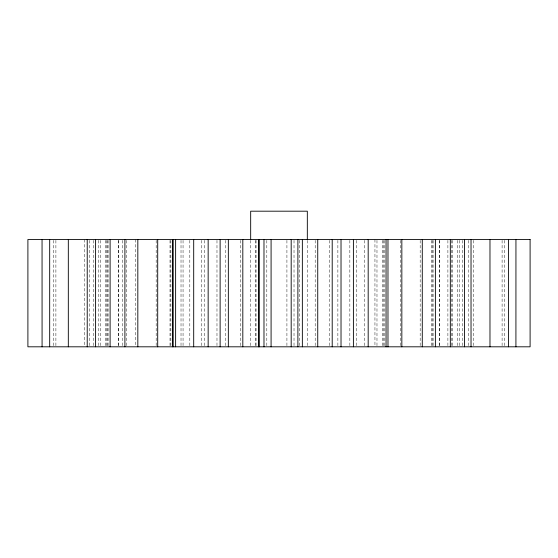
<?xml version="1.0" encoding="UTF-8"?>
<svg xmlns="http://www.w3.org/2000/svg" width="558" height="558" viewBox="0 0 558 558"><rect width="100%" height="100%" fill="white"/><g stroke="black" fill="none" stroke-linecap="round" stroke-linejoin="round"><path stroke-width="0.42" stroke-dasharray="2.79 2.09" d="M504.251 240.372L504.251 345.946M502.102 240.372L502.102 346.811M473.386 240.372L473.386 345.946M468.385 240.372L468.385 345.946M462.401 240.372L462.401 345.946M459.199 240.372L459.199 345.946M457.574 240.372L457.574 345.946M452.622 240.372L452.622 345.946M451.366 240.372L451.366 345.946M447.893 240.372L447.893 345.946M439.753 240.372L439.753 345.946M439.474 240.372L439.474 345.946M433.099 240.372L433.099 345.946M432.178 240.372L432.178 345.946M431.487 240.372L431.487 345.946M420.174 240.372L420.174 345.946M400.295 240.372L400.295 345.946M384.839 240.372L384.839 345.946M383.513 240.372L383.513 345.946M382.376 240.372L382.376 345.946M376.978 240.372L376.978 345.946M374.948 239.508L374.948 345.946M364.304 240.372L364.304 345.946M356.527 240.372L356.527 346.811M349.845 240.372L349.845 345.946M337.876 240.372L337.876 345.946M329.659 240.372L329.659 345.946M315.186 240.372L315.186 345.946M307.325 240.372L307.325 345.946M299.262 240.372L299.262 345.946M294.017 240.372L294.017 345.946M286.917 240.372L286.917 345.946M266.815 240.372L266.815 345.946M256.052 240.372L256.052 346.811M255.648 240.372L255.648 345.946M250.675 240.372L250.675 345.946M240.261 240.372L240.261 345.946M225.795 240.372L225.795 346.811M216.978 240.372L216.978 345.946M204.605 240.372L204.605 345.946M201.473 240.372L201.473 345.946M189.818 240.372L189.818 346.811M183.052 240.372L183.052 345.946M181.022 240.372L181.022 345.946M170.86 240.372L170.86 345.946M170.016 240.372L170.016 346.811M156.163 240.372L156.163 345.946M135.72 239.508L135.72 345.946M126.513 240.372L126.513 345.946M122.614 240.372L122.614 345.946M118.526 240.372L118.526 345.946M118.247 240.372L118.247 346.811M108.085 240.372L108.092 345.946M107.666 240.372L107.666 345.946M106.634 240.372L106.634 346.811M105.378 240.372L105.378 345.946M100.426 240.372L100.426 345.946M98.801 240.372L98.801 345.946M93.556 240.372L93.556 346.811M89.615 240.372L89.615 346.811M84.614 239.508L84.614 345.946M55.898 240.372L55.898 345.946M53.749 240.372L53.749 345.946"/><path stroke-width="0.84" d="M515.948 239.508L515.92 346.811M508.575 239.508L508.575 346.811M489.98 239.508L489.98 346.811M471.029 239.508L471.029 346.811M464.444 239.508L464.444 346.811M450.334 239.508L450.334 346.811M435.386 239.508L435.386 346.811M422.28 239.508L422.28 346.811M401.837 239.508L401.837 346.811M387.984 239.508L387.984 346.811M386.052 239.508L386.052 346.811M368.182 239.508L368.182 346.811M353.395 239.508L353.395 346.811M341.022 239.508L341.022 346.811M332.205 239.508L332.205 346.811M317.739 239.508L317.739 346.811M307.325 239.508L307.325 211.189L250.675 211.189L250.675 239.508M302.352 239.508L302.352 346.811M297.888 239.508L297.888 346.811M291.185 239.508L291.185 346.811M271.083 239.508L271.083 346.811M263.983 239.508L263.983 346.811M259.142 239.508L259.142 346.811M258.738 239.508L258.738 346.811M242.814 239.508L242.814 346.811M228.341 239.508L228.341 346.811M220.124 239.508L220.124 346.811M208.155 239.508L208.155 346.811M193.696 239.508L193.696 346.811M175.624 239.508L175.624 346.811M173.161 239.508L173.161 346.811M172.61 239.508L172.61 346.811M157.705 239.508L157.705 346.811M137.826 239.508L137.826 346.811M124.901 239.508L124.901 346.811M110.107 239.508L110.107 346.811M95.599 239.508L95.599 346.811M87.222 239.508L87.222 346.811M68.32 239.508L68.32 346.811M49.676 239.508L49.676 346.811M42.052 239.508L42.08 346.811M530.1 239.508L27.9 239.508L27.9 346.811L530.1 346.811L530.1 239.508"/></g></svg>
